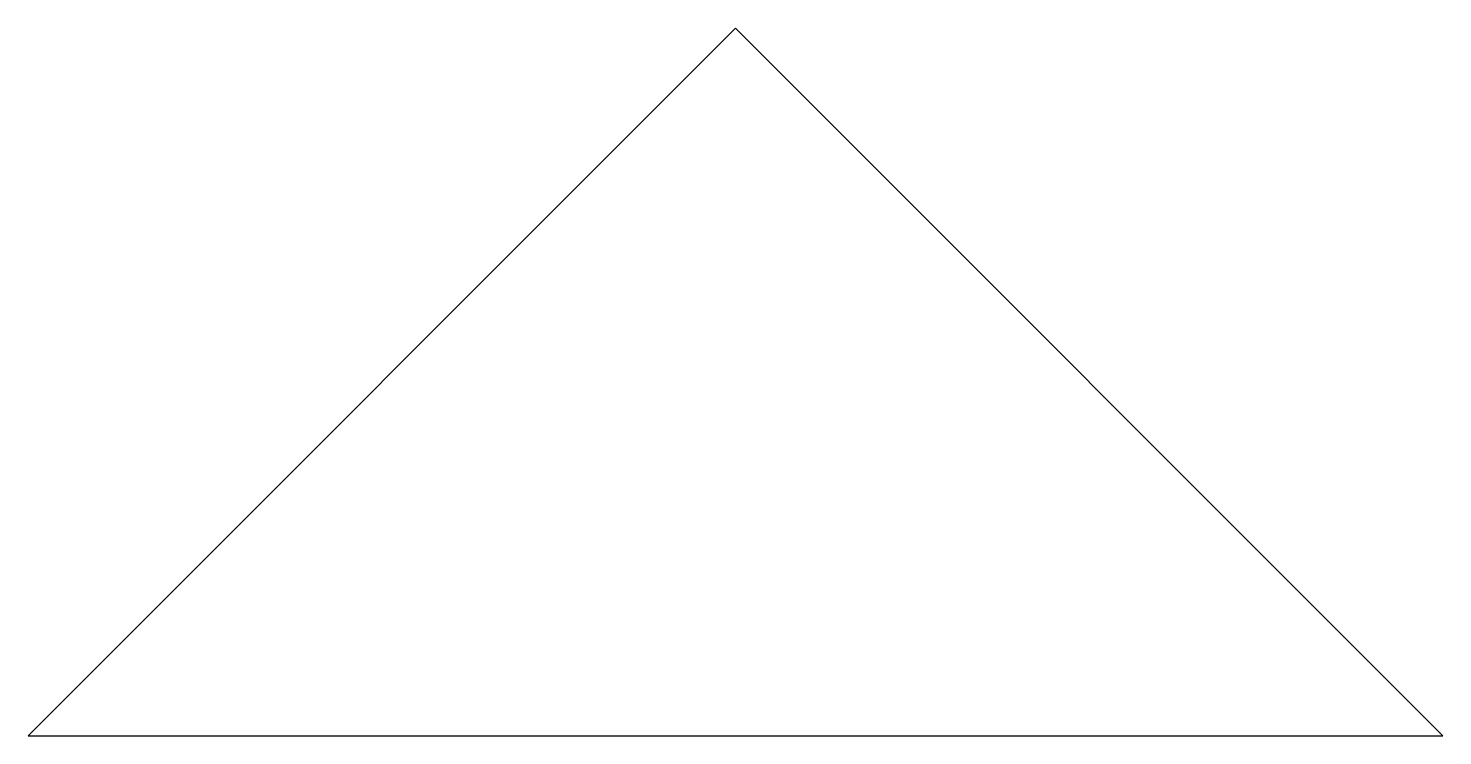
# Model space of a CAD drawing. Header units: metres. Extents: x 0 to 10, y 0 to 5.
import ezdxf

# ---------------------------------------------------------------- set-up
doc = ezdxf.new("R2010")
doc.units = ezdxf.units.M

# ---------------------------------------------------------------- blocks, each defined once
blk = doc.blocks.new('Reducer_Conc')
for p, q in [((5, 5), (0, 0)), ((10, 0), (5, 5)), ((0, 0), (10, 0))]:
    blk.add_line(p, q)

msp = doc.modelspace()

# ---------------------------------------------------------------- block references
msp.add_blockref('Reducer_Conc', (0, 0))

doc.saveas('drawing.dxf')
